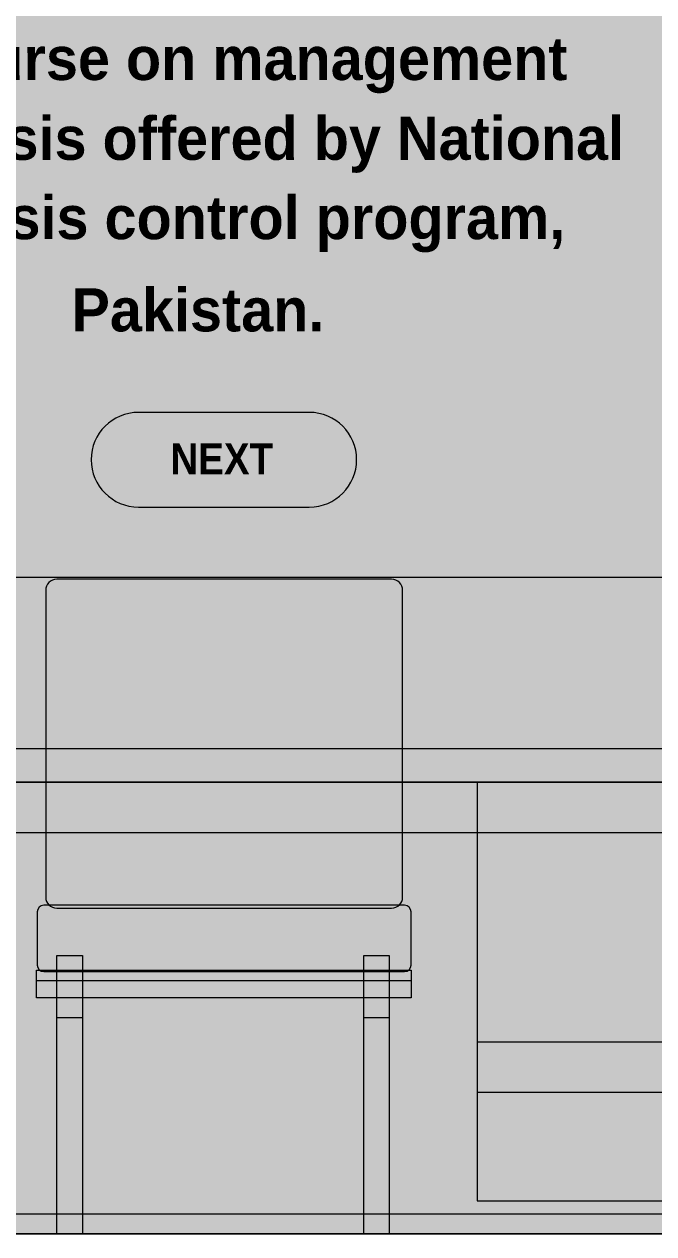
# Model space of a CAD drawing. Header units: inches. Extents: x 0 to 1920, y -20 to 1080.
# Drawn here: x 846 to 1204, y 0 to 687 of the extents above; entities that cross this region are included whole.
import ezdxf

# ---------------------------------------------------------------- set-up
doc = ezdxf.new("R2010")
doc.units = ezdxf.units.IN
doc.header["$MEASUREMENT"] = 0
doc.layers.add('Layer 1', color=7, linetype='Continuous')

# ---------------------------------------------------------------- blocks, each defined once
blk = doc.blocks.new('block 3')
at = {"layer": 'Layer 1', "lineweight": 0}
blk.add_lwpolyline([(0, 1080), (1920, 1080), (1920, 0), (0, 0), (0, 1080)], dxfattribs=at)
blk = doc.blocks.new('block 6')
at = {"layer": 'Layer 1', "lineweight": 0}
blk.add_lwpolyline([(0, 1080), (1920, 1080), (1920, 0), (0, 0), (0, 1080)], dxfattribs=at)
blk = doc.blocks.new('block 13')
at = {"layer": 'Layer 1', "true_color": 0xd29b71}
h = blk.add_hatch(color=33, dxfattribs=at)
h.dxf.hatch_style = 2
edge = h.paths.add_edge_path()
edge.add_spline(control_points=[(1055.32, 185.06), (1055.32, 185.06), (864.94, 185.06), (864.94, 185.06), (861.48, 185.06), (858.68, 187.87), (858.68, 191.32), (858.68, 191.32), (858.68, 365.67), (858.68, 365.67), (858.68, 369.13), (861.48, 371.93), (864.94, 371.93), (864.94, 371.93), (1055.32, 371.93), (1055.32, 371.93), (1058.78, 371.93), (1061.58, 369.13), (1061.58, 365.67), (1061.58, 365.67), (1061.58, 191.32), (1061.58, 191.32), (1061.58, 187.87), (1058.78, 185.06), (1055.32, 185.06)], knot_values=[0, 0, 0, 0, 1, 1, 1, 2, 2, 2, 3, 3, 3, 4, 4, 4, 5, 5, 5, 6, 6, 6, 7, 7, 7, 8, 8, 8, 8], degree=3, periodic=0)
edge.add_line((1055.32, 185.06), (1055.32, 185.06))
at = {"layer": 'Layer 1', "true_color": 0xdbdbdb}
for points in [[(687.58, 11.41), (1232.42, 11.41), (1232.42, 256.71), (687.58, 256.71)], [(687.58, 228.06), (1232.42, 228.06), (1232.42, 256.71), (687.58, 256.71)]]:
    blk.add_hatch(color=254, dxfattribs=at).paths.add_polyline_path(points)
at = {"layer": 'Layer 1', "true_color": 0x929292}
blk.add_hatch(color=252, dxfattribs=at).paths.add_polyline_path([(1103.88, 18.69), (1224.7, 18.69), (1224.7, 256.71), (1103.88, 256.71)])
at = {"layer": 'Layer 1', "true_color": 0xc78350}
h = blk.add_hatch(color=23, dxfattribs=at)
h.dxf.hatch_style = 2
edge = h.paths.add_edge_path()
edge.add_spline(control_points=[(1062.64, 148.97), (1062.64, 148.97), (857.62, 148.97), (857.62, 148.97), (855.55, 148.97), (853.87, 150.65), (853.87, 152.73), (853.87, 152.73), (853.87, 182.91), (853.87, 182.91), (853.87, 184.99), (855.55, 186.67), (857.62, 186.67), (857.62, 186.67), (1062.64, 186.67), (1062.64, 186.67), (1064.71, 186.67), (1066.4, 184.99), (1066.4, 182.91), (1066.4, 182.91), (1066.4, 152.73), (1066.4, 152.73), (1066.4, 150.65), (1064.71, 148.97), (1062.64, 148.97)], knot_values=[0, 0, 0, 0, 1, 1, 1, 2, 2, 2, 3, 3, 3, 4, 4, 4, 5, 5, 5, 6, 6, 6, 7, 7, 7, 8, 8, 8, 8], degree=3, periodic=0)
edge.add_line((1062.64, 148.97), (1062.64, 148.97))
at = {"layer": 'Layer 1', "true_color": 0xd0d0d5}
h = blk.add_hatch(color=254, dxfattribs=at)
h.dxf.hatch_style = 2
h.paths.add_polyline_path([(879.53, 0), (865.09, 0), (865.09, 158.2), (879.53, 158.2)])
at = {"layer": 'Layer 1', "true_color": 0xb7aeb0}
h = blk.add_hatch(color=253, dxfattribs=at)
h.dxf.hatch_style = 2
h.paths.add_polyline_path([(879.53, 122.71), (865.09, 122.71), (865.09, 158.2), (879.53, 158.2)])
at = {"layer": 'Layer 1', "true_color": 0xd0d0d5}
h = blk.add_hatch(color=254, dxfattribs=at)
h.dxf.hatch_style = 2
h.paths.add_polyline_path([(1053.96, 0), (1039.53, 0), (1039.53, 158.2), (1053.96, 158.2)])
at = {"layer": 'Layer 1', "true_color": 0xb7aeb0}
h = blk.add_hatch(color=253, dxfattribs=at)
h.dxf.hatch_style = 2
h.paths.add_polyline_path([(1053.96, 122.71), (1039.53, 122.71), (1039.53, 158.2), (1053.96, 158.2)])
at = {"layer": 'Layer 1', "true_color": 0xd0d0d5}
h = blk.add_hatch(color=254, dxfattribs=at)
h.dxf.hatch_style = 2
h.paths.add_polyline_path([(1066.47, 134.14), (853.53, 134.14), (853.53, 149.78), (1066.47, 149.78)])
at = {"layer": 'Layer 1', "true_color": 0xb7aeb0}
h = blk.add_hatch(color=253, dxfattribs=at)
h.dxf.hatch_style = 2
h.paths.add_polyline_path([(1066.47, 143.76), (853.53, 143.76), (853.53, 149.78), (1066.47, 149.78)])
at = {"layer": 'Layer 1', "true_color": 0x7c7c7c}
blk.add_hatch(color=8, dxfattribs=at).paths.add_polyline_path([(1103.88, 80.41), (1224.7, 80.41), (1224.7, 108.86), (1103.88, 108.86)])
at = {"layer": 'Layer 1', "lineweight": 0}
for points in [[(0, 1080), (1920, 1080), (1920, 0), (0, 0), (0, 1080)], [(666.88, 256.71), (1253.12, 256.71), (1253.12, 275.57), (666.88, 275.57), (666.88, 256.71)], [(687.58, 11.41), (1232.42, 11.41), (1232.42, 256.71), (687.58, 256.71), (687.58, 11.41)], [(687.58, 228.06), (1232.42, 228.06), (1232.42, 256.71), (687.58, 256.71), (687.58, 228.06)], [(1103.88, 18.69), (1224.7, 18.69), (1224.7, 256.71), (1103.88, 256.71), (1103.88, 18.69)], [(879.53, 0), (865.09, 0), (865.09, 158.2), (879.53, 158.2), (879.53, 0)], [(879.53, 122.71), (865.09, 122.71), (865.09, 158.2), (879.53, 158.2), (879.53, 122.71)], [(1053.96, 0), (1039.53, 0), (1039.53, 158.2), (1053.96, 158.2), (1053.96, 0)], [(1053.96, 122.71), (1039.53, 122.71), (1039.53, 158.2), (1053.96, 158.2), (1053.96, 122.71)], [(1066.47, 134.14), (853.53, 134.14), (853.53, 149.78), (1066.47, 149.78), (1066.47, 134.14)], [(1066.47, 143.76), (853.53, 143.76), (853.53, 149.78), (1066.47, 149.78), (1066.47, 143.76)], [(1103.88, 80.41), (1224.7, 80.41), (1224.7, 108.86), (1103.88, 108.86), (1103.88, 80.41)]]:
    blk.add_lwpolyline(points, dxfattribs=at)
for points in [[(1055.32, 185.06), (1055.32, 185.06), (864.94, 185.06), (864.94, 185.06), (861.48, 185.06), (858.68, 187.87), (858.68, 191.32), (858.68, 191.32), (858.68, 365.67), (858.68, 365.67), (858.68, 369.13), (861.48, 371.93), (864.94, 371.93), (864.94, 371.93), (1055.32, 371.93), (1055.32, 371.93), (1058.78, 371.93), (1061.58, 369.13), (1061.58, 365.67), (1061.58, 365.67), (1061.58, 191.32), (1061.58, 191.32), (1061.58, 187.87), (1058.78, 185.06), (1055.32, 185.06)], [(1062.64, 148.97), (1062.64, 148.97), (857.62, 148.97), (857.62, 148.97), (855.55, 148.97), (853.87, 150.65), (853.87, 152.73), (853.87, 152.73), (853.87, 182.91), (853.87, 182.91), (853.87, 184.99), (855.55, 186.67), (857.62, 186.67), (857.62, 186.67), (1062.64, 186.67), (1062.64, 186.67), (1064.71, 186.67), (1066.4, 184.99), (1066.4, 182.91), (1066.4, 182.91), (1066.4, 152.73), (1066.4, 152.73), (1066.4, 150.65), (1064.71, 148.97), (1062.64, 148.97)]]:
    blk.add_open_spline(points, degree=3, knots=[0, 0, 0, 0, 1, 1, 1, 2, 2, 2, 3, 3, 3, 4, 4, 4, 5, 5, 5, 6, 6, 6, 7, 7, 7, 8, 8, 8, 8], dxfattribs=at)
blk = doc.blocks.new('block 30')
at = {"layer": 'Layer 1', "lineweight": 0}
for points in [[(0, 1080), (1920, 1080), (1920, 0), (0, 0), (0, 1080)], [(1331.03, 373), (588.97, 373), (588.97, 849.57), (1331.03, 849.57), (1331.03, 373)]]:
    blk.add_lwpolyline(points, dxfattribs=at)
blk = doc.blocks.new('block 31')
at = {"layer": 'Layer 1', "true_color": 0x247455}
h = blk.add_hatch(color=107, dxfattribs=at)
h.dxf.hatch_style = 2
edge = h.paths.add_edge_path()
edge.add_spline(control_points=[(1008.55, 412.97), (1008.55, 412.97), (911.45, 412.97), (911.45, 412.97), (896.59, 412.97), (884.54, 425.02), (884.54, 439.88), (884.54, 454.73), (896.59, 466.78), (911.45, 466.78), (911.45, 466.78), (1008.55, 466.78), (1008.55, 466.78), (1023.41, 466.78), (1035.46, 454.73), (1035.46, 439.88), (1035.46, 425.02), (1023.41, 412.97), (1008.55, 412.97)], knot_values=[0, 0, 0, 0, 1, 1, 1, 2, 2, 2, 3, 3, 3, 4, 4, 4, 5, 5, 5, 6, 6, 6, 6], degree=3, periodic=0)
edge.add_line((1008.55, 412.97), (1008.55, 412.97))
at = {"layer": 'Layer 1', "lineweight": 0}
blk.add_lwpolyline([(0, 1080), (1920, 1080), (1920, 0), (0, 0), (0, 1080)], dxfattribs=at)
blk.add_open_spline([(1008.55, 412.97), (1008.55, 412.97), (911.45, 412.97), (911.45, 412.97), (896.59, 412.97), (884.54, 425.02), (884.54, 439.88), (884.54, 454.73), (896.59, 466.78), (911.45, 466.78), (911.45, 466.78), (1008.55, 466.78), (1008.55, 466.78), (1023.41, 466.78), (1035.46, 454.73), (1035.46, 439.88), (1035.46, 425.02), (1023.41, 412.97), (1008.55, 412.97)], degree=3, knots=[0, 0, 0, 0, 1, 1, 1, 2, 2, 2, 3, 3, 3, 4, 4, 4, 5, 5, 5, 6, 6, 6, 6], dxfattribs=at)
blk = doc.blocks.new('block 32')
at = {"layer": 'Layer 1', "lineweight": 0}
blk.add_lwpolyline([(0, 1080), (1920, 1080), (1920, 0), (0, 0), (0, 1080)], dxfattribs=at)
blk = doc.blocks.new('block 2')
at = {"layer": 'Layer 1', "true_color": 0xebf1f8}
h = blk.add_hatch(color=7, dxfattribs=at)
h.dxf.hatch_style = 2
h.paths.add_polyline_path([(0, 0), (1920, 0), (1920, 1080), (0, 1080)])
at = {"layer": 'Layer 1', "lineweight": 0}
blk.add_lwpolyline([(0, 0), (1920, 0), (1920, 1080), (0, 1080), (0, 0)], dxfattribs=at)
blk.add_lwpolyline([(0, 0), (1920, 0), (1920, 1080), (0, 1080), (0, 0)], dxfattribs=at)
at = {"layer": 'Layer 1'}
for name in ['block 3', 'block 6', 'block 13', 'block 30', 'block 31', 'block 32']:
    blk.add_blockref(name, (0, 0), dxfattribs=at)
at = {"layer": 'Layer 1', "color": 250, "true_color": 0x231f20, "char_height": 24.48, "attachment_point": 7}
for s, insert in [('\\fPoppins|b1|i0|c0|p34;\\W1;training course on management', (658.75, 648.11)), ('\\fPoppins|b1|i0|c0|p34;\\W1;of Tuberculosis offered by National', (638.2, 602.9)), ('\\fPoppins|b1|i0|c0|p34;\\W1;Tuberculosis control program,', (679.31, 557.68)), ('\\fPoppins|b1|i0|c0|p34;\\W1;Pakistan.', (873.35, 512.46))]:
    blk.add_mtext(s, dxfattribs=dict(at, insert=insert))
at = {"layer": 'Layer 1', "color": 18, "true_color": 0x000000, "insert": (929.57, 431.49), "char_height": 17.7547, "attachment_point": 7}
blk.add_mtext('\\fPoppins|b1|i0|c0|p34;\\W0.922148;NEXT', dxfattribs=at)

msp = doc.modelspace()

# ---------------------------------------------------------------- block references
at = {"layer": 'Layer 1'}
msp.add_blockref('block 2', (0, 0), dxfattribs=at)

doc.saveas('drawing.dxf')
